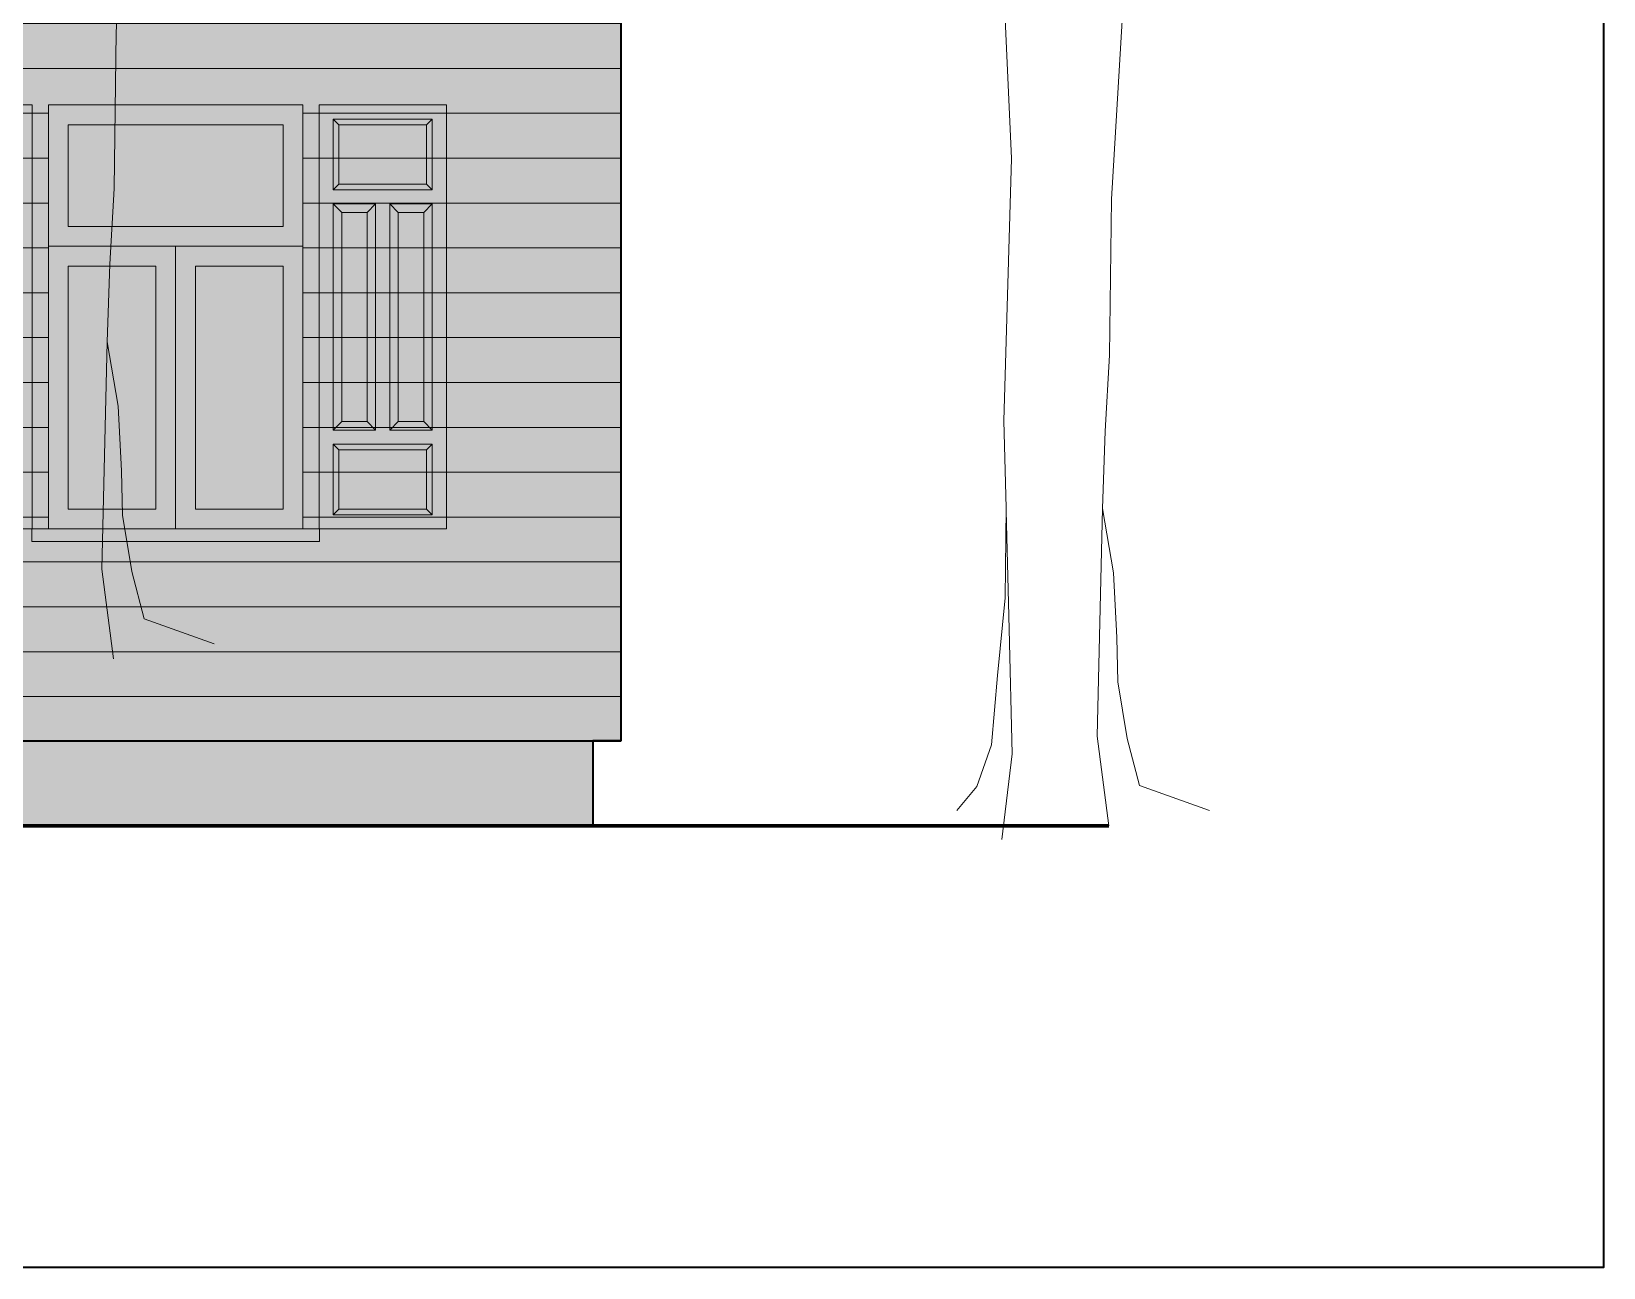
# Model space of a CAD drawing. Header units: millimetres. Extents: x -2481 to 9238, y -476 to 10647.
# Drawn here: x 6134 to 6690, y 8228 to 8665 of the extents above; entities that cross this region are included whole.
import ezdxf

# ---------------------------------------------------------------- set-up
doc = ezdxf.new("R2010")
doc.units = ezdxf.units.MM
for name, color, linetype, lineweight in [('A-ELEWACJA CIENKA', 11, 'Continuous', 13), ('A-murowane', 3, 'Continuous', 35), ('A-RYS ELEWACJI', 30, 'Continuous', 35), ('A-wykończenie', 4, 'Continuous', 5), ('B-DACHÓWKA', 250, 'Continuous', 0), ('B-materiały', 9, 'Continuous', 0), ('B-SZKŁO', 153, 'Continuous', 0)]:
    doc.layers.add(name, color=color, linetype=linetype, lineweight=lineweight)
doc.layers.add('bowe drewno', color=7, linetype='Continuous', true_color=0x51432a)
doc.layers.add('new drewno jasne', color=7, linetype='Continuous', lineweight=0, true_color=0xc0802e)

# ---------------------------------------------------------------- blocks, each defined once
blk = doc.blocks.new('A$C541A32F6')
at = {"layer": 'A-ELEWACJA CIENKA'}
for p, q in [((-90, -50), (0, -50)), ((-45, -50), (-45, -150)), ((-90, -150), (0, -150))]:
    blk.add_line(p, q, dxfattribs=at)
blk.add_lwpolyline([(-90, 0), (0, 0), (0, -150), (-90, -150), (-90, 0)], dxfattribs=at)
for points in [[(-7, -43), (-83, -43), (-83, -7), (-7, -7)], [(-52, -57), (-52, -143), (-83, -143), (-83, -57)], [(-7, -57), (-7, -143), (-38, -143), (-38, -57)]]:
    blk.add_lwpolyline(points, close=True, dxfattribs=at)
blk = doc.blocks.new('A$C3D683AFF')
at = {"layer": 'new drewno jasne', "transparency": 33554648}
h = blk.add_hatch(color=256, dxfattribs=at)
h.dxf.hatch_style = 1
h.paths.add_polyline_path([(-45, -150), (0, -150), (0, 0), (-45, 0)])
h = blk.add_hatch(color=256, dxfattribs=at)
h.dxf.hatch_style = 1
h.paths.add_polyline_path([(-40, -30), (-5, -30), (-5, -5), (-40, -5)])
h = blk.add_hatch(color=256, dxfattribs=at)
h.dxf.hatch_style = 1
h.paths.add_polyline_path([(-40, -35), (-25, -35), (-25, -115), (-40, -115)])
h = blk.add_hatch(color=256, dxfattribs=at)
h.dxf.hatch_style = 1
h.paths.add_polyline_path([(-20, -35), (-5, -35), (-5, -115), (-20, -115)])
h = blk.add_hatch(color=256, dxfattribs=at)
h.dxf.hatch_style = 1
h.paths.add_polyline_path([(-40, -145), (-5, -145), (-5, -120), (-40, -120)])
at = {"layer": 'A-ELEWACJA CIENKA'}
blk.add_lwpolyline([(-45, -150), (0, -150), (0, 0), (-45, 0)], close=True, dxfattribs=at)
at = {"layer": 'B-materiały'}
for p, q in [((-38, -7), (-40, -5)), ((-7, -7), (-5, -5)), ((-40, -30), (-38, -28)), ((-7, -28), (-5, -30)), ((-40, -35), (-37, -38)), ((-28, -38), (-25, -35)), ((-20, -35), (-17, -38)), ((-8, -38), (-5, -35)), ((-40, -115), (-37, -112)), ((-28, -112), (-25, -115)), ((-20, -115), (-17, -112)), ((-8, -112), (-5, -115)), ((-38, -122), (-40, -120)), ((-7, -122), (-5, -120)), ((-40, -145), (-38, -143)), ((-7, -143), (-5, -145))]:
    blk.add_line(p, q, dxfattribs=at)
for points in [[(-40, -30), (-5, -30), (-5, -5), (-40, -5)], [(-38, -28), (-7, -28), (-7, -7), (-38, -7)], [(-40, -35), (-25, -35), (-25, -115), (-40, -115)], [(-37, -38), (-28, -38), (-28, -112), (-37, -112)], [(-5, -115), (-20, -115), (-20, -35), (-5, -35)], [(-20, -35), (-5, -35), (-5, -115), (-20, -115)], [(-8, -112), (-17, -112), (-17, -38), (-8, -38)], [(-17, -38), (-8, -38), (-8, -112), (-17, -112)], [(-40, -120), (-5, -120), (-5, -145), (-40, -145)], [(-38, -143), (-7, -143), (-7, -122), (-38, -122)]]:
    blk.add_lwpolyline(points, close=True, dxfattribs=at)
blk = doc.blocks.new('A$C2EBD462E')
at = {"layer": 'B-materiały'}
for p, q in [((-30.19, 290.86), (-34.7, 216.33)), ((-70.02, 230.64), (-72.51, 285.33)), ((-72.72, 137.84), (-70.02, 230.64)), ((-34.7, 216.33), (-35.32, 161.12)), ((-35.32, 161.12), (-36.88, 134.27)), ((-71.96, 107.13), (-72.72, 137.84)), ((-36.88, 134.27), (-37.87, 106.87)), ((-72.27, 75.28), (-71.96, 107.13)), ((-70.88, 64.14), (-71.93, 106.02)), ((-39.77, 26.38), (-37.87, 106.87)), ((-37.87, 106.87), (-33.95, 84.06)), ((-33.95, 84.06), (-32.82, 61.19)), ((-74.94, 47.84), (-72.27, 75.28)), ((-69.77, 20.04), (-70.88, 64.14)), ((-32.82, 61.19), (-32.43, 45.56)), ((-77.12, 23.21), (-74.94, 47.84)), ((-32.43, 45.56), (-29.13, 25.53)), ((-82.33, 8.55), (-77.12, 23.21)), ((-35.62, -5.36), (-39.77, 26.38)), ((-29.13, 25.53), (-24.8, 8.88)), ((-73.48, -10.22), (-69.77, 20.04)), ((-89.38, 0), (-82.33, 8.55)), ((-24.8, 8.88), (0, 0))]:
    blk.add_line(p, q, dxfattribs=at)

msp = doc.modelspace()

# ---------------------------------------------------------------- hatches: boundary and pattern name
at = {"layer": 'A-ELEWACJA CIENKA', "true_color": 0xffffff}
h = msp.add_hatch(color=7, dxfattribs=at)
h.dxf.hatch_style = 1
h.paths.add_polyline_path([(5436.8, 9034.86), (6397.51, 9034.86), (6397.51, 8699.8), (6342.15, 8699.8), (6342.15, 8413.95), (6332.15, 8413.95), (6332.15, 8383.95), (5502.15, 8383.95), (5502.15, 8413.95), (5492.15, 8413.95), (5492.15, 8699.8), (5436.8, 8699.8)])
at = {"layer": 'A-ELEWACJA CIENKA'}
h = msp.add_hatch(dxfattribs=at)
h.set_pattern_fill('ANSI31', color=256, scale=5, angle=135)
h.set_pattern_definition([(180, (1713.865, 0), (-3e-15, -15.875), [])])
h.paths.add_polyline_path([(5797.15, 8699.8), (5492.15, 8699.8), (5492.15, 8413.95), (5502.15, 8413.95), (5797.15, 8413.95)])
h.paths.add_polyline_path([(5694.65, 8484.54), (5604.65, 8484.54), (5604.65, 8638.95), (5694.65, 8638.95)], flags=16)
h.paths.add_polyline_path([(5687.65, 8495.95), (5656.65, 8495.95), (5656.65, 8581.95), (5687.65, 8581.95)], flags=0)
h.paths.add_polyline_path([(5687.65, 8595.95), (5611.65, 8595.95), (5611.65, 8631.95), (5687.65, 8631.95)], flags=0)
h.paths.add_polyline_path([(5642.65, 8495.95), (5611.65, 8495.95), (5611.65, 8581.95), (5642.65, 8581.95)], flags=0)
h.paths.add_polyline_path([(6342.15, 8699.8), (6037.15, 8699.8), (6037.15, 8413.95), (6342.15, 8413.95)])
h.paths.add_polyline_path([(6139.65, 8638.95), (6229.65, 8638.95), (6229.65, 8484.54), (6139.65, 8484.54)], flags=16)
h.paths.add_polyline_path([(6146.65, 8581.95), (6177.65, 8581.95), (6177.65, 8495.95), (6146.65, 8495.95)], flags=0)
h.paths.add_polyline_path([(6191.65, 8581.95), (6222.65, 8581.95), (6222.65, 8495.95), (6191.65, 8495.95)], flags=0)
h.paths.add_polyline_path([(6146.65, 8595.95), (6146.65, 8631.95), (6222.65, 8631.95), (6222.65, 8595.95)], flags=0)
h.paths.add_polyline_path([(6342.15, 8699.8), (6037.15, 8699.8), (6037.15, 8684.8), (6342.15, 8684.8)])
h = msp.add_hatch(dxfattribs=at)
h.set_pattern_fill('GRAVEL', color=256, scale=2, angle=135)
h.set_pattern_definition([(3.012787, (1652.081, -10.058), (610.6574162, 35.9210244), [6.83443, -676.60967]), (319.96974, (1658.906, -9.6987), (-466.97332017, 395.1312671), [11.7281, -1161.08098]), (267.510447, (1667.8863, -17.242), (35.9210242, 754.3415142), [8.26963, -818.69446]), (42.27369, (1690.8757, -22.271), (-754.34151424, -682.4994651), [10.6801, -1057.32875]), (67.833654, (1698.7784, -15.0868), (-251.4471714, -610.65741624), [10.47267, -1036.79615]), (132.27369, (1702.7297, -5.3882), (682.4994651, -754.34151424), [10.6801, -1057.32875]), (172.69424, (1695.5455, 2.5145), (826.18356314, -107.7630734), [14.12387, -1398.2623]), (207.255328, (1681.5363, 4.3105), (-1041.7097101, -538.81536718), [13.3344, -1320.10513]), (256.429566, (1669.6823, -1.796), (-179.60512236, -754.3415142), [10.71626, -1060.91091]), (310.23636, (1667.168, -12.213), (-359.2102448, 431.0522939), [12.23427, -599.47874]), (357.397438, (1675.0705, -21.5526), (826.18356314, -35.92102446), [15.82156, -1566.33545]), (273.814075, (1655.673, 13.65), (35.9210245, -466.9733183), [5.4001, -534.61132]), (306.469234, (1656.0323, 8.2618), (-395.1312694, 538.8153672), [10.27364, -1017.09278]), (0, (1662.14, 7e-15), (35.92102, 35.92102), [7.1842, -64.65786]), (338.19859, (1660.343, -6.825), (-251.4471714, 107.7630735), [3.86883, -383.01245]), (66.80141, (1663.935, -8.262), (-71.842049, -143.684098), [5.4713, -268.09506]), (165.96376, (1666.09, -3.233), (-179.6051224, 35.9210245), [8.8864, -287.32596]), (296.56505, (1657.469, -1.078), (-35.921024, 107.763073), [6.42574, -154.21796]), (151.38954, (1684.7692, -29.096), (-466.9733183, 251.4471714), [9.00176, -891.17653]), (205.346176, (1676.8665, -24.7855), (538.8153673, 251.4471714), [7.55198, -747.64431]), (68.19859, (1650.285, -8.262), (-107.7630735, -251.4471714), [7.7376, -379.14367]), (118.61046, (1653.1587, -1.0776), (251.4471714, -466.9733183), [9.00176, -891.17653]), (114.443955, (1707.04, -6.825), (107.7630735, -251.4471714), [8.6807, -425.35469]), (69.77514, (1703.448, 1.0776), (-215.5261466, -574.7363919), [7.27344, -720.07187]), (201.80141, (1685.847, 28.0184), (-251.4471714, -107.7630735), [7.7376, -379.14367]), (152.354025, (1678.6626, 25.1447), (610.6574163, -323.2892203), [8.51565, -843.04752]), (204.443955, (1703.448, 10.417), (251.4471714, 107.7630735), [4.34035, -429.69504]), (236.30993, (1688.002, 25.863), (-107.763073, -179.605122), [2.5903, -256.4399]), (300.96376, (1686.565, 23.708), (-71.842049, 143.684098), [10.47267, -198.9811]), (321.009006, (1691.9534, 14.7276), (-395.13126934, 323.28922034), [9.70534, -960.8273]), (78.69007, (1669.323, 4e-15), (-35.921024, -107.763073), [7.32648, -175.83553]), (128.157227, (1670.76, 7.1842), (-538.8153673, 682.49946517), [12.79114, -1266.32018]), (195.945396, (1662.8573, 17.242), (395.1312693, 107.7630734), [5.23016, -517.78785]), (225, (1657.83, 15.805), (-7e-15, -71.84205), [3.048, -47.752]), (255.256437, (1691.594, 12.9316), (107.7630735, 395.1312693), [7.05734, -698.67882]), (183.012788, (1689.798, 6.1066), (-610.6574162, -35.9210244), [13.66886, -669.77524]), (135, (1676.15, 5.39), (-71.84205, 7e-15), [13.208, -37.592]), (100.304846, (1666.8087, 14.7276), (-107.7630738, 610.6574162), [8.0322, -795.18633]), (29.0546, (1665.372, 22.63), (179.6051224, 107.7630735), [7.39658, -362.433]), (342.645975, (1671.8376, 26.2223), (1041.70971, -323.28922043), [12.0429, -1192.2493]), (310.426079, (1683.3323, 22.6302), (431.0522938, -502.8943428), [12.7406, -1261.31693])])
h.paths.add_polyline_path([(5797.15, 8413.95), (5502.15, 8413.95), (5502.15, 8383.95), (5797.15, 8383.95)])
h.paths.add_polyline_path([(6332.15, 8413.95), (6037.15, 8413.95), (6037.15, 8383.95), (6332.15, 8383.95)])
at = {"layer": 'B-DACHÓWKA', "transparency": 33554636}
h = msp.add_hatch(color=256, dxfattribs=at)
h.dxf.hatch_style = 1
h.paths.add_polyline_path([(6229.65, 8588.95), (6184.65, 8588.95), (6184.65, 8488.95), (6229.65, 8488.95)])
h.paths.add_polyline_path([(6222.65, 8495.95), (6191.65, 8495.95), (6191.65, 8581.95), (6222.65, 8581.95)], flags=16)
h.paths.add_polyline_path([(6229.65, 8638.95), (6139.65, 8638.95), (6139.65, 8588.95), (6229.65, 8588.95)])
h.paths.add_polyline_path([(6222.65, 8595.95), (6146.65, 8595.95), (6146.65, 8631.95), (6222.65, 8631.95)], flags=16)
h.paths.add_polyline_path([(6184.65, 8588.95), (6139.65, 8588.95), (6139.65, 8488.95), (6184.65, 8488.95)])
h.paths.add_polyline_path([(6177.65, 8495.95), (6146.65, 8495.95), (6146.65, 8581.95), (6177.65, 8581.95)], flags=16)
h = msp.add_hatch(color=256, dxfattribs=at)
h.dxf.hatch_style = 1
h.paths.add_polyline_path([(6235.46, 8488.95), (6133.84, 8488.95), (6133.84, 8484.54), (6235.46, 8484.54)])
at = {"layer": 'B-SZKŁO', "transparency": 33554544}
h = msp.add_hatch(color=256, dxfattribs=at)
h.dxf.hatch_style = 1
h.paths.add_polyline_path([(6222.65, 8581.95), (6191.65, 8581.95), (6191.65, 8495.95), (6222.65, 8495.95)])
h.paths.add_polyline_path([(6177.65, 8581.95), (6146.65, 8581.95), (6146.65, 8495.95), (6177.65, 8495.95)])
h.paths.add_polyline_path([(6222.65, 8631.95), (6146.65, 8631.95), (6146.65, 8595.95), (6222.65, 8595.95)])
at = {"layer": 'bowe drewno', "transparency": 33554687}
h = msp.add_hatch(color=256, dxfattribs=at)
h.dxf.hatch_style = 1
h.paths.add_polyline_path([(5797.15, 8684.82), (5492.15, 8684.82), (5492.15, 8413.96), (5502.15, 8413.96), (5797.15, 8413.96)])
h.paths.add_polyline_path([(5694.65, 8488.96), (5604.65, 8488.96), (5604.65, 8638.96), (5694.65, 8638.96)], flags=16)
h.paths.add_polyline_path([(5687.65, 8595.96), (5611.65, 8595.96), (5611.65, 8631.96), (5687.65, 8631.96)], flags=0)
h.paths.add_polyline_path([(5687.65, 8581.96), (5687.65, 8495.96), (5656.65, 8495.96), (5656.65, 8581.96)], flags=0)
h.paths.add_polyline_path([(5642.65, 8581.96), (5642.65, 8495.96), (5611.65, 8495.96), (5611.65, 8581.96)], flags=0)
h.paths.add_polyline_path([(6342.15, 8684.82), (6037.15, 8684.82), (6037.15, 8413.96), (6342.15, 8413.96)])
h.paths.add_polyline_path([(6139.65, 8638.96), (6229.65, 8638.96), (6229.65, 8484.55), (6139.65, 8484.55)], flags=16)
h.paths.add_polyline_path([(6146.65, 8581.96), (6177.65, 8581.96), (6177.65, 8495.96), (6146.65, 8495.96)], flags=0)
h.paths.add_polyline_path([(6146.65, 8595.96), (6146.65, 8631.96), (6222.65, 8631.96), (6222.65, 8595.96)], flags=0)
h.paths.add_polyline_path([(6191.65, 8581.96), (6222.65, 8581.96), (6222.65, 8495.96), (6191.65, 8495.96)], flags=0)
h.paths.add_polyline_path([(6342.15, 8699.82), (6037.15, 8699.82), (6037.15, 8684.82), (6342.15, 8684.82)])
h.paths.add_polyline_path([(5797.15, 8699.82), (5492.15, 8699.82), (5492.15, 8684.82), (5797.15, 8684.82)])
at = {"layer": 'new drewno jasne', "transparency": 33554648}
h = msp.add_hatch(color=256, dxfattribs=at)
h.dxf.hatch_style = 1
h.paths.add_polyline_path([(6332.15, 8413.95), (6037.15, 8413.95), (6037.15, 8383.95), (6332.15, 8383.95)])
h.paths.add_polyline_path([(5797.15, 8413.95), (5502.15, 8413.95), (5502.15, 8383.95), (5797.15, 8383.95)])

# ---------------------------------------------------------------- linework, layer by layer
at = {"layer": 'A-ELEWACJA CIENKA'}
msp.add_lwpolyline([(5436.8, 9034.86), (6397.51, 9034.86), (6397.51, 8699.8), (6342.15, 8699.8), (6342.15, 8413.95), (6332.15, 8413.95), (6332.15, 8383.95), (5502.15, 8383.95), (5502.15, 8413.95), (5492.15, 8413.95), (5492.15, 8699.8), (5436.8, 8699.8), (5436.8, 9034.86)], dxfattribs=at)
msp.add_lwpolyline([(6133.84, 8488.95), (6235.46, 8488.95), (6235.46, 8484.54), (6133.84, 8484.54)], close=True, dxfattribs=at)
at = {"layer": 'A-murowane'}
msp.add_lwpolyline([(5184.78, 9179.4), (6689.52, 9179.4), (6689.52, 8227.64), (5184.78, 8227.64)], close=True, dxfattribs=at)
at = {"layer": 'A-RYS ELEWACJI'}
for p, q in [((6342.15, 8413.95), (6342.15, 8699.8)), ((6037.15, 8413.95), (6342.15, 8413.95))]:
    msp.add_line(p, q, dxfattribs=at)
msp.add_lwpolyline([(6342.15, 8413.95), (6332.15, 8413.95), (6332.15, 8383.95)], dxfattribs=at)
at = {"layer": 'A-wykończenie', "lineweight": 158}
msp.add_line((5278.96, 8383.95), (6514.59, 8383.95), dxfattribs=at)

# ---------------------------------------------------------------- block references
at = {"layer": 'A-ELEWACJA CIENKA'}
for name, p in [('A$C2EBD462E', (6198.29, 8448.32)), ('A$C2EBD462E', (6550.21, 8389.31)), ('A$C3D683AFF', (6133.94, 8638.95)), ('A$C541A32F6', (6229.65, 8638.95))]:
    msp.add_blockref(name, p, dxfattribs=at)
at = {"layer": 'A-ELEWACJA CIENKA', "xscale": -1}
msp.add_blockref('A$C3D683AFF', (6235.36, 8638.95), dxfattribs=at)

doc.saveas('drawing.dxf')
